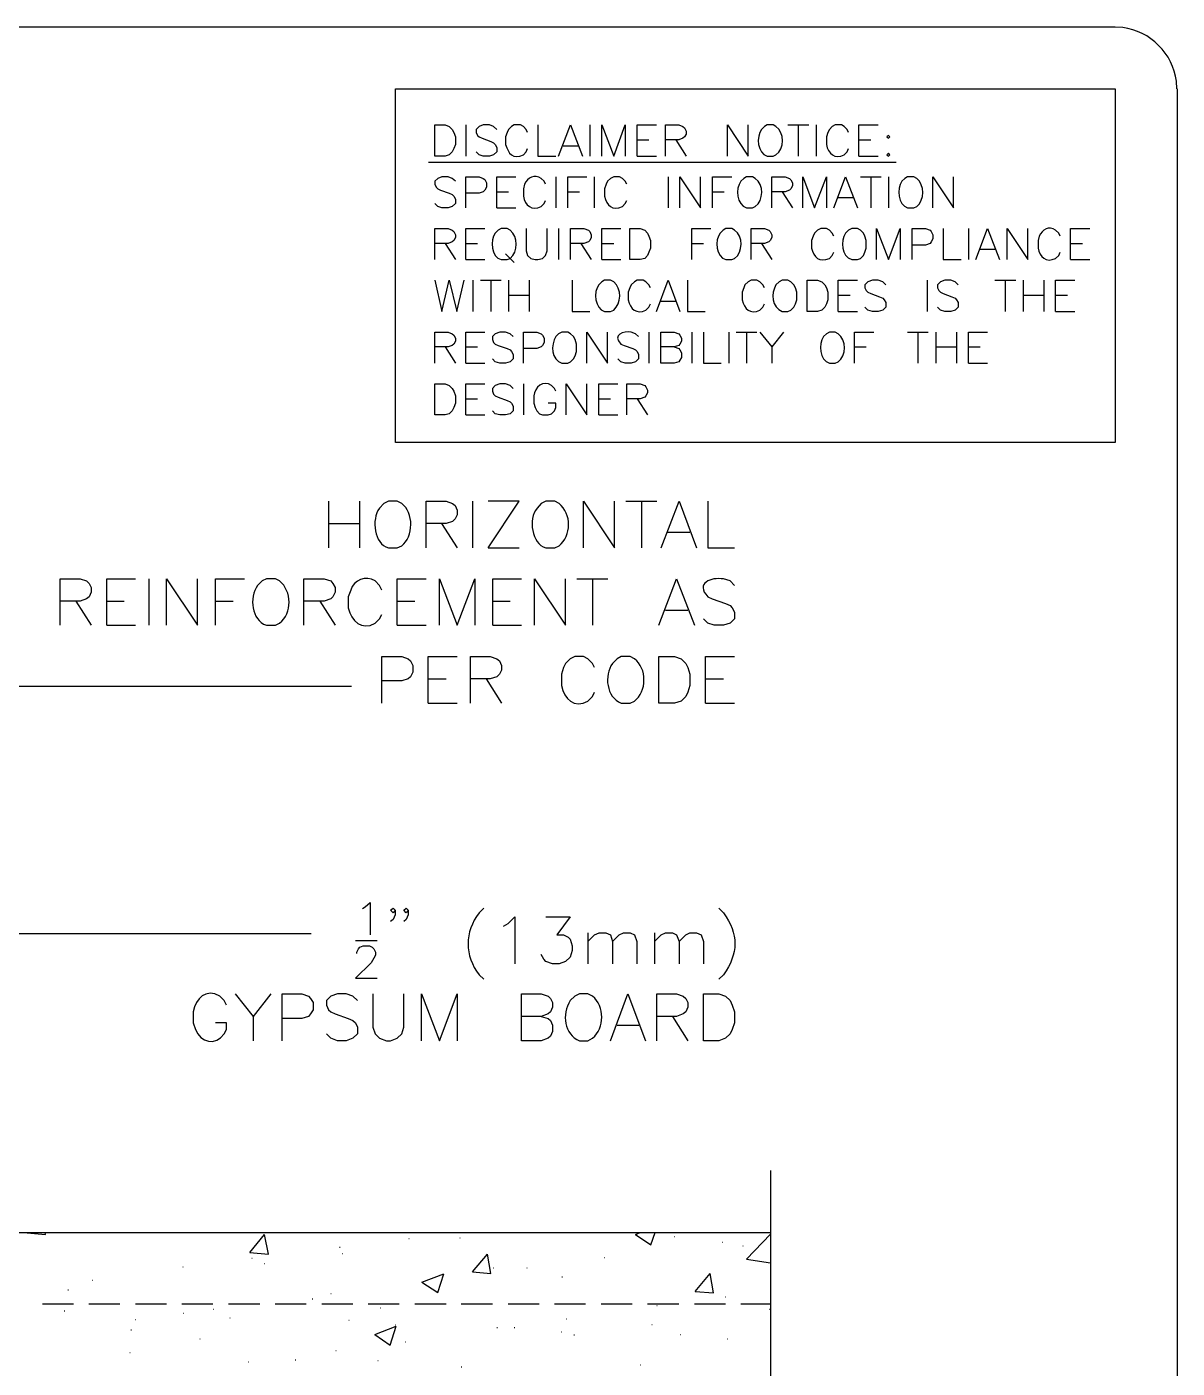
# Model space of a CAD drawing. Header units: millimetres. Extents: x 14 to 201, y 16 to 268.
# Drawn here: x 142.5 to 201.3, y 199.2 to 267.7 of the extents above; entities that cross this region are included whole.
import ezdxf

# ---------------------------------------------------------------- set-up
doc = ezdxf.new("R2010")
doc.units = ezdxf.units.MM
doc.layers.get('0').update_dxf_attribs({"linetype": 'CONTINUOUS'})

msp = doc.modelspace()

# ---------------------------------------------------------------- linework, layer by layer
at = {"color": 0}
for p, q in [((17.0174, 267.716), (198.121, 267.716)), ((198.521, 267.674), (198.121, 267.695)), ((201.273, 264.541), (201.253, 264.943)), ((161.332, 264.541), (198.121, 264.541)), ((161.332, 246.465), (161.332, 264.541)), ((198.121, 264.541), (198.121, 246.465)), ((201.296, 264.541), (201.296, 55.4136)), ((163.343, 261.112), (163.343, 262.699)), ((163.343, 262.699), (163.872, 262.699)), ((163.872, 262.699), (164.084, 262.616)), ((164.084, 262.616), (164.232, 262.467)), ((164.931, 262.699), (164.931, 261.112)), ((165.608, 262.616), (165.46, 262.467)), ((165.819, 262.699), (165.608, 262.616)), ((166.138, 262.699), (165.819, 262.699)), ((166.348, 262.616), (166.138, 262.699)), ((166.518, 262.467), (166.348, 262.616)), ((167.259, 262.616), (167.11, 262.467)), ((167.407, 262.699), (167.259, 262.616)), ((167.725, 262.699), (167.407, 262.699)), ((167.872, 262.616), (167.725, 262.699)), ((168.021, 262.467), (167.872, 262.616)), ((168.614, 262.699), (168.614, 261.112)), ((169.672, 261.112), (170.285, 262.699)), ((170.285, 262.699), (170.9, 261.112)), ((171.26, 262.699), (171.26, 261.112)), ((171.873, 261.112), (171.873, 262.699)), ((171.873, 262.699), (172.488, 261.112)), ((172.488, 261.112), (173.08, 262.699)), ((173.08, 262.699), (173.08, 261.112)), ((173.693, 261.112), (173.693, 262.699)), ((173.693, 262.699), (174.668, 262.699)), ((175.133, 261.112), (175.133, 262.699)), ((175.133, 262.699), (175.81, 262.699)), ((175.81, 262.699), (176.022, 262.616)), ((176.022, 262.616), (176.106, 262.552)), ((176.106, 262.552), (176.192, 262.383)), ((178.308, 261.112), (178.308, 262.699)), ((178.308, 262.699), (179.367, 261.112)), ((179.367, 261.112), (179.367, 262.699)), ((180.192, 262.616), (180.043, 262.467)), ((180.34, 262.699), (180.192, 262.616)), ((180.636, 262.699), (180.34, 262.699)), ((180.785, 262.616), (180.636, 262.699)), ((181.398, 262.699), (182.456, 262.699)), ((181.927, 262.699), (181.927, 261.112)), ((182.838, 262.699), (182.838, 261.112)), ((183.664, 262.616), (183.515, 262.467)), ((183.811, 262.699), (183.664, 262.616)), ((184.129, 262.699), (183.811, 262.699)), ((184.277, 262.616), (184.129, 262.699)), ((184.426, 262.467), (184.277, 262.616)), ((185.018, 261.112), (185.018, 262.699)), ((185.018, 262.699), (186.013, 262.699)), ((164.232, 262.467), (164.317, 262.319)), ((164.317, 262.319), (164.401, 262.086)), ((164.401, 262.086), (164.401, 261.705)), ((165.46, 262.467), (165.46, 262.319)), ((165.46, 262.319), (165.523, 262.17)), ((165.523, 262.17), (165.608, 262.086)), ((165.608, 262.086), (165.756, 262.023)), ((165.756, 262.023), (166.201, 261.854)), ((166.201, 261.854), (166.348, 261.79)), ((167.047, 262.319), (166.963, 262.086)), ((166.963, 262.086), (166.963, 261.705)), ((167.11, 262.467), (167.047, 262.319)), ((168.085, 262.319), (168.021, 262.467)), ((173.693, 261.938), (174.286, 261.938)), ((175.81, 261.938), (175.133, 261.938)), ((175.663, 261.938), (176.192, 261.112)), ((176.022, 262.023), (175.81, 261.938)), ((176.106, 262.086), (176.022, 262.023)), ((176.192, 262.234), (176.106, 262.086)), ((176.192, 262.383), (176.192, 262.234)), ((183.431, 262.319), (183.367, 262.086)), ((183.367, 262.086), (183.367, 261.705)), ((183.515, 262.467), (183.431, 262.319)), ((184.489, 262.319), (184.426, 262.467)), ((185.018, 261.938), (185.631, 261.938)), ((186.542, 262.17), (186.457, 262.086)), ((186.457, 262.086), (186.542, 262.023)), ((186.606, 262.086), (186.542, 262.17)), ((186.542, 262.023), (186.606, 262.086)), ((164.084, 261.176), (163.872, 261.112)), ((164.232, 261.324), (164.084, 261.176)), ((164.317, 261.494), (164.232, 261.324)), ((164.401, 261.705), (164.317, 261.494)), ((165.608, 261.176), (165.46, 261.324)), ((165.819, 261.112), (165.608, 261.176)), ((166.348, 261.176), (166.138, 261.112)), ((166.348, 261.79), (166.434, 261.705)), ((166.518, 261.324), (166.348, 261.176)), ((166.434, 261.705), (166.518, 261.557)), ((166.518, 261.557), (166.518, 261.324)), ((167.872, 261.176), (168.021, 261.324)), ((168.021, 261.324), (168.085, 261.494)), ((169.905, 261.641), (170.667, 261.641)), ((180.636, 261.112), (180.785, 261.176)), ((184.277, 261.176), (184.426, 261.324)), ((184.426, 261.324), (184.489, 261.494)), ((186.542, 261.261), (186.457, 261.176)), ((186.457, 261.176), (186.542, 261.112)), ((186.606, 261.176), (186.542, 261.261)), ((186.542, 261.112), (186.606, 261.176)), ((163.026, 260.795), (186.922, 260.795)), ((163.872, 261.112), (163.343, 261.112)), ((166.138, 261.112), (165.819, 261.112)), ((168.614, 261.112), (169.523, 261.112)), ((173.693, 261.112), (174.668, 261.112)), ((180.34, 261.112), (180.636, 261.112)), ((185.018, 261.112), (186.013, 261.112)), ((163.492, 259.97), (163.343, 259.821)), ((163.343, 259.821), (163.343, 259.673)), ((163.703, 260.054), (163.492, 259.97)), ((164.021, 260.054), (163.703, 260.054)), ((164.232, 259.97), (164.021, 260.054)), ((164.401, 259.821), (164.232, 259.97)), ((164.931, 258.466), (164.931, 260.054)), ((164.931, 260.054), (165.608, 260.054)), ((165.608, 260.054), (165.819, 259.97)), ((165.819, 259.97), (165.905, 259.906)), ((165.905, 259.906), (165.989, 259.737)), ((166.518, 258.466), (166.518, 260.054)), ((166.518, 260.054), (167.492, 260.054)), ((168.931, 259.821), (168.783, 259.97)), ((168.994, 259.673), (168.931, 259.821)), ((169.523, 260.054), (169.523, 258.466)), ((170.138, 258.466), (170.138, 260.054)), ((170.138, 260.054), (171.111, 260.054)), ((171.493, 260.054), (171.493, 258.466)), ((172.169, 259.821), (172.106, 259.673)), ((172.318, 259.97), (172.169, 259.821)), ((172.488, 260.054), (172.318, 259.97)), ((172.784, 260.054), (172.488, 260.054)), ((172.931, 259.97), (172.784, 260.054)), ((173.08, 259.821), (172.931, 259.97)), ((173.164, 259.673), (173.08, 259.821)), ((175.281, 260.054), (175.281, 258.466)), ((175.873, 258.466), (175.873, 260.054)), ((175.873, 260.054), (176.932, 258.466)), ((176.932, 258.466), (176.932, 260.054)), ((177.546, 258.466), (177.546, 260.054)), ((177.546, 260.054), (178.519, 260.054)), ((179.134, 259.97), (178.985, 259.821)), ((179.281, 260.054), (179.134, 259.97)), ((179.578, 260.054), (179.281, 260.054)), ((179.727, 259.97), (179.578, 260.054)), ((180.572, 258.466), (180.572, 260.054)), ((180.572, 260.054), (181.251, 260.054)), ((181.251, 260.054), (181.483, 259.97)), ((181.483, 259.97), (181.547, 259.905)), ((181.547, 259.905), (181.631, 259.737)), ((182.16, 258.466), (182.16, 260.054)), ((182.16, 260.054), (182.753, 258.466)), ((182.753, 258.466), (183.367, 260.054)), ((183.367, 260.054), (183.367, 258.466)), ((183.747, 258.466), (184.34, 260.054)), ((184.34, 260.054), (184.955, 258.466)), ((185.102, 260.054), (186.16, 260.054)), ((185.631, 260.054), (185.631, 258.466)), ((186.542, 260.054), (186.542, 258.466)), ((187.368, 259.97), (187.219, 259.821)), ((187.515, 260.054), (187.368, 259.97)), ((187.833, 260.054), (187.515, 260.054)), ((187.981, 259.97), (187.833, 260.054)), ((188.806, 258.466), (188.806, 260.054)), ((188.806, 260.054), (189.865, 258.466)), ((189.865, 258.466), (189.865, 260.054)), ((163.343, 259.673), (163.406, 259.524)), ((163.406, 259.524), (163.492, 259.441)), ((163.492, 259.441), (163.639, 259.377)), ((163.639, 259.377), (164.084, 259.208)), ((164.084, 259.208), (164.232, 259.144)), ((164.232, 259.144), (164.317, 259.059)), ((165.608, 259.208), (164.931, 259.208)), ((165.819, 259.292), (165.608, 259.208)), ((165.905, 259.377), (165.819, 259.292)), ((165.989, 259.524), (165.905, 259.377)), ((165.989, 259.737), (165.989, 259.524)), ((166.518, 259.292), (167.11, 259.292)), ((167.936, 259.673), (167.872, 259.441)), ((167.872, 259.441), (167.872, 259.059)), ((170.138, 259.292), (170.731, 259.292)), ((172.106, 259.673), (172.022, 259.441)), ((172.022, 259.441), (172.022, 259.059)), ((177.546, 259.292), (178.139, 259.292)), ((181.251, 259.292), (180.572, 259.292)), ((181.102, 259.292), (181.631, 258.466)), ((181.483, 259.376), (181.251, 259.292)), ((181.547, 259.441), (181.483, 259.376)), ((181.631, 259.588), (181.547, 259.441)), ((181.631, 259.737), (181.631, 259.588)), ((163.492, 258.53), (163.343, 258.679)), ((163.703, 258.466), (163.492, 258.53)), ((164.021, 258.466), (163.703, 258.466)), ((164.232, 258.53), (164.021, 258.466)), ((164.401, 258.679), (164.232, 258.53)), ((164.317, 259.059), (164.401, 258.911)), ((164.401, 258.911), (164.401, 258.679)), ((166.518, 258.466), (167.492, 258.466)), ((168.783, 258.53), (168.931, 258.679)), ((168.931, 258.679), (168.994, 258.848)), ((172.931, 258.53), (173.08, 258.679)), ((173.08, 258.679), (173.164, 258.848)), ((179.281, 258.466), (179.578, 258.466)), ((179.578, 258.466), (179.727, 258.53)), ((183.96, 258.995), (184.722, 258.995)), ((187.515, 258.466), (187.833, 258.466)), ((187.833, 258.466), (187.981, 258.53)), ((163.343, 255.82), (163.343, 257.408)), ((163.343, 257.408), (164.021, 257.408)), ((164.021, 257.408), (164.232, 257.324)), ((164.232, 257.324), (164.317, 257.259)), ((164.317, 257.259), (164.401, 257.091)), ((164.401, 257.091), (164.401, 256.942)), ((164.931, 255.82), (164.931, 257.408)), ((164.931, 257.408), (165.905, 257.408)), ((166.581, 257.324), (166.434, 257.175)), ((166.73, 257.408), (166.581, 257.324)), ((167.047, 257.408), (166.73, 257.408)), ((167.196, 257.324), (167.047, 257.408)), ((168.021, 257.408), (168.021, 256.266)), ((169.08, 256.266), (169.08, 257.408)), ((169.672, 257.408), (169.672, 255.82)), ((170.285, 255.82), (170.285, 257.408)), ((170.285, 257.408), (170.964, 257.408)), ((170.964, 257.408), (171.196, 257.324)), ((171.196, 257.324), (171.26, 257.259)), ((171.26, 257.259), (171.344, 257.091)), ((171.344, 257.091), (171.344, 256.942)), ((171.873, 255.82), (171.873, 257.408)), ((171.873, 257.408), (172.847, 257.408)), ((173.313, 255.82), (173.313, 257.408)), ((173.313, 257.408), (173.842, 257.408)), ((173.842, 257.408), (174.075, 257.324)), ((174.075, 257.324), (174.222, 257.175)), ((174.222, 257.175), (174.286, 257.026)), ((176.488, 255.82), (176.488, 257.408)), ((176.488, 257.408), (177.461, 257.408)), ((178.076, 257.324), (177.927, 257.175)), ((178.223, 257.408), (178.076, 257.324)), ((178.519, 257.408), (178.223, 257.408)), ((178.668, 257.324), (178.519, 257.408)), ((179.514, 255.82), (179.514, 257.408)), ((179.514, 257.408), (180.192, 257.408)), ((180.192, 257.408), (180.425, 257.324)), ((180.425, 257.324), (180.489, 257.259)), ((180.489, 257.259), (180.572, 257.091)), ((180.572, 257.091), (180.572, 256.942)), ((182.753, 257.175), (182.689, 257.026)), ((182.902, 257.324), (182.753, 257.175)), ((183.071, 257.408), (182.902, 257.324)), ((183.367, 257.408), (183.071, 257.408)), ((183.515, 257.324), (183.367, 257.408)), ((183.664, 257.175), (183.515, 257.324)), ((183.747, 257.026), (183.664, 257.175)), ((184.489, 257.324), (184.34, 257.175)), ((184.658, 257.408), (184.489, 257.324)), ((184.955, 257.408), (184.658, 257.408)), ((185.102, 257.324), (184.955, 257.408)), ((185.251, 257.175), (185.102, 257.324)), ((185.335, 257.026), (185.251, 257.175)), ((185.928, 255.82), (185.928, 257.408)), ((185.928, 257.408), (186.542, 255.82)), ((186.542, 255.82), (187.135, 257.408)), ((187.135, 257.408), (187.135, 255.82)), ((187.748, 255.82), (187.748, 257.408)), ((187.748, 257.408), (188.426, 257.408)), ((188.426, 257.408), (188.659, 257.324)), ((188.659, 257.324), (188.722, 257.259)), ((188.722, 257.259), (188.806, 257.091)), ((188.806, 257.091), (188.806, 256.879)), ((189.335, 257.408), (189.335, 255.82)), ((190.627, 257.408), (190.627, 255.82)), ((191.008, 255.82), (191.601, 257.408)), ((191.601, 257.408), (192.214, 255.82)), ((192.596, 255.82), (192.596, 257.408)), ((192.596, 257.408), (193.654, 255.82)), ((193.654, 255.82), (193.654, 257.408)), ((195.242, 257.175), (195.072, 257.324)), ((195.305, 257.026), (195.242, 257.175)), ((195.834, 255.82), (195.834, 257.408)), ((195.834, 257.408), (196.829, 257.408)), ((164.021, 256.646), (163.343, 256.646)), ((163.872, 256.646), (164.401, 255.82)), ((164.232, 256.73), (164.021, 256.646)), ((164.317, 256.795), (164.232, 256.73)), ((164.401, 256.942), (164.317, 256.795)), ((164.931, 256.646), (165.523, 256.646)), ((170.964, 256.646), (170.285, 256.646)), ((170.815, 256.646), (171.344, 255.82)), ((171.196, 256.73), (170.964, 256.646)), ((171.26, 256.795), (171.196, 256.73)), ((171.344, 256.942), (171.26, 256.795)), ((171.873, 256.646), (172.488, 256.646)), ((174.286, 257.026), (174.371, 256.795)), ((174.371, 256.413), (174.286, 256.201)), ((174.371, 256.795), (174.371, 256.413)), ((176.488, 256.646), (177.081, 256.646)), ((180.192, 256.646), (179.514, 256.646)), ((180.043, 256.646), (180.572, 255.82)), ((180.425, 256.73), (180.192, 256.646)), ((180.489, 256.795), (180.425, 256.73)), ((180.572, 256.942), (180.489, 256.795)), ((182.689, 257.026), (182.605, 256.795)), ((182.605, 256.795), (182.605, 256.413)), ((185.398, 256.795), (185.335, 257.026)), ((185.335, 256.201), (185.398, 256.413)), ((185.398, 256.413), (185.398, 256.795)), ((188.426, 256.562), (187.748, 256.562)), ((188.659, 256.646), (188.426, 256.562)), ((188.722, 256.73), (188.659, 256.646)), ((188.806, 256.879), (188.722, 256.73)), ((194.247, 257.026), (194.183, 256.795)), ((194.183, 256.795), (194.183, 256.413)), ((195.834, 256.646), (196.447, 256.646)), ((164.931, 255.82), (165.905, 255.82)), ((166.73, 255.82), (167.047, 255.82)), ((166.963, 256.117), (167.407, 255.671)), ((167.047, 255.82), (167.196, 255.884)), ((168.021, 256.266), (168.085, 256.033)), ((168.085, 256.033), (168.254, 255.884)), ((168.254, 255.884), (168.465, 255.82)), ((168.465, 255.82), (168.614, 255.82)), ((168.614, 255.82), (168.847, 255.884)), ((168.847, 255.884), (168.994, 256.033)), ((168.994, 256.033), (169.08, 256.266)), ((171.873, 255.82), (172.847, 255.82)), ((173.842, 255.82), (173.313, 255.82)), ((174.075, 255.884), (173.842, 255.82)), ((174.222, 256.033), (174.075, 255.884)), ((174.286, 256.201), (174.222, 256.033)), ((178.223, 255.82), (178.519, 255.82)), ((178.519, 255.82), (178.668, 255.884)), ((183.515, 255.884), (183.664, 256.033)), ((183.664, 256.033), (183.747, 256.201)), ((184.658, 255.82), (184.955, 255.82)), ((184.955, 255.82), (185.102, 255.884)), ((185.102, 255.884), (185.251, 256.033)), ((185.251, 256.033), (185.335, 256.201)), ((189.335, 255.82), (190.246, 255.82)), ((191.219, 256.349), (191.981, 256.349)), ((195.072, 255.884), (195.242, 256.033)), ((195.242, 256.033), (195.305, 256.201)), ((195.834, 255.82), (196.829, 255.82)), ((163.343, 254.762), (163.703, 253.174)), ((163.703, 253.174), (164.084, 254.762)), ((164.084, 254.762), (164.465, 253.174)), ((164.465, 253.174), (164.846, 254.762)), ((165.29, 254.762), (165.29, 253.174)), ((165.672, 254.762), (166.73, 254.762)), ((166.201, 254.762), (166.201, 253.174)), ((167.11, 254.762), (167.11, 253.174)), ((168.169, 254.762), (168.169, 253.174)), ((170.371, 254.762), (170.371, 253.174)), ((171.873, 254.678), (171.726, 254.529)), ((172.022, 254.762), (171.873, 254.678)), ((172.318, 254.762), (172.022, 254.762)), ((172.488, 254.678), (172.318, 254.762)), ((173.313, 254.38), (173.228, 254.149)), ((173.377, 254.529), (173.313, 254.38)), ((173.546, 254.678), (173.377, 254.529)), ((173.693, 254.762), (173.546, 254.678)), ((173.99, 254.762), (173.693, 254.762)), ((174.139, 254.678), (173.99, 254.762)), ((174.286, 254.529), (174.139, 254.678)), ((174.371, 254.38), (174.286, 254.529)), ((174.668, 253.174), (175.281, 254.762)), ((175.281, 254.762), (175.873, 253.174)), ((176.255, 254.762), (176.255, 253.174)), ((179.134, 254.38), (179.048, 254.149)), ((179.197, 254.529), (179.134, 254.38)), ((179.367, 254.678), (179.197, 254.529)), ((179.514, 254.762), (179.367, 254.678)), ((179.81, 254.762), (179.514, 254.762)), ((179.959, 254.678), (179.81, 254.762)), ((180.107, 254.529), (179.959, 254.678)), ((180.192, 254.38), (180.107, 254.529)), ((180.954, 254.678), (180.785, 254.529)), ((181.102, 254.762), (180.954, 254.678)), ((181.398, 254.762), (181.102, 254.762)), ((181.547, 254.678), (181.398, 254.762)), ((181.694, 254.529), (181.547, 254.678)), ((181.78, 254.38), (181.694, 254.529)), ((181.843, 254.149), (181.78, 254.38)), ((182.372, 253.174), (182.372, 254.762)), ((182.372, 254.762), (182.902, 254.762)), ((182.902, 254.762), (183.134, 254.678)), ((183.134, 254.678), (183.282, 254.529)), ((183.282, 254.529), (183.367, 254.38)), ((183.367, 254.38), (183.431, 254.149)), ((183.96, 253.174), (183.96, 254.762)), ((183.96, 254.762), (184.955, 254.762)), ((185.484, 254.678), (185.335, 254.529)), ((185.335, 254.529), (185.335, 254.38)), ((185.335, 254.38), (185.398, 254.233)), ((185.717, 254.762), (185.484, 254.678)), ((186.013, 254.762), (185.717, 254.762)), ((186.246, 254.678), (186.013, 254.762)), ((186.393, 254.529), (186.246, 254.678)), ((188.51, 254.762), (188.51, 253.174)), ((189.188, 254.678), (189.039, 254.529)), ((189.039, 254.529), (189.039, 254.38)), ((189.039, 254.38), (189.103, 254.233)), ((189.421, 254.762), (189.188, 254.678)), ((189.717, 254.762), (189.421, 254.762)), ((189.95, 254.678), (189.717, 254.762)), ((190.097, 254.529), (189.95, 254.678)), ((191.981, 254.762), (193.04, 254.762)), ((192.51, 254.762), (192.51, 253.174)), ((193.421, 254.762), (193.421, 253.174)), ((194.48, 254.762), (194.48, 253.174)), ((195.072, 253.174), (195.072, 254.762)), ((195.072, 254.762), (196.067, 254.762)), ((167.11, 254), (168.169, 254)), ((173.228, 254.149), (173.228, 253.767)), ((174.901, 253.704), (175.663, 253.704)), ((179.048, 254.149), (179.048, 253.767)), ((181.78, 253.555), (181.843, 253.767)), ((181.843, 253.767), (181.843, 254.149)), ((183.431, 253.767), (183.367, 253.555)), ((183.431, 254.149), (183.431, 253.767)), ((183.96, 254), (184.573, 254)), ((185.398, 254.233), (185.484, 254.149)), ((185.484, 254.149), (185.631, 254.084)), ((185.631, 254.084), (186.077, 253.916)), ((186.077, 253.916), (186.246, 253.851)), ((186.246, 253.851), (186.309, 253.767)), ((186.309, 253.767), (186.393, 253.62)), ((189.103, 254.233), (189.188, 254.149)), ((189.188, 254.149), (189.335, 254.084)), ((189.335, 254.084), (189.781, 253.916)), ((189.781, 253.916), (189.95, 253.851)), ((189.95, 253.851), (190.014, 253.767)), ((190.014, 253.767), (190.097, 253.62)), ((193.421, 254), (194.48, 254)), ((195.072, 254), (195.685, 254)), ((170.371, 253.174), (171.26, 253.174)), ((172.022, 253.174), (172.318, 253.174)), ((172.318, 253.174), (172.488, 253.238)), ((174.139, 253.238), (174.286, 253.387)), ((174.286, 253.387), (174.371, 253.555)), ((176.255, 253.174), (177.165, 253.174)), ((179.959, 253.238), (180.107, 253.387)), ((180.107, 253.387), (180.192, 253.555)), ((181.102, 253.174), (181.398, 253.174)), ((181.398, 253.174), (181.547, 253.238)), ((181.547, 253.238), (181.694, 253.387)), ((181.694, 253.387), (181.78, 253.555)), ((182.902, 253.174), (182.372, 253.174)), ((183.134, 253.238), (182.902, 253.174)), ((183.282, 253.387), (183.134, 253.238)), ((183.367, 253.555), (183.282, 253.387)), ((183.96, 253.174), (184.955, 253.174)), ((185.484, 253.238), (185.335, 253.387)), ((185.717, 253.174), (185.484, 253.238)), ((186.013, 253.174), (185.717, 253.174)), ((186.246, 253.238), (186.013, 253.174)), ((186.393, 253.387), (186.246, 253.238)), ((186.393, 253.62), (186.393, 253.387)), ((189.188, 253.238), (189.039, 253.387)), ((189.421, 253.174), (189.188, 253.238)), ((189.717, 253.174), (189.421, 253.174)), ((189.95, 253.238), (189.717, 253.174)), ((190.097, 253.387), (189.95, 253.238)), ((190.097, 253.62), (190.097, 253.387)), ((195.072, 253.174), (196.067, 253.174)), ((163.343, 250.529), (163.343, 252.116)), ((163.343, 252.116), (164.021, 252.116)), ((164.021, 252.116), (164.232, 252.032)), ((164.232, 252.032), (164.317, 251.967)), ((164.317, 251.967), (164.401, 251.799)), ((164.401, 251.651), (164.317, 251.503)), ((164.401, 251.799), (164.401, 251.651)), ((164.931, 250.529), (164.931, 252.116)), ((164.931, 252.116), (165.905, 252.116)), ((166.434, 252.032), (166.285, 251.883)), ((166.285, 251.883), (166.285, 251.734)), ((166.285, 251.734), (166.348, 251.587)), ((166.348, 251.587), (166.434, 251.503)), ((166.667, 252.116), (166.434, 252.032)), ((166.963, 252.116), (166.667, 252.116)), ((167.196, 252.032), (166.963, 252.116)), ((167.343, 251.883), (167.196, 252.032)), ((167.872, 250.529), (167.872, 252.116)), ((167.872, 252.116), (168.551, 252.116)), ((168.551, 252.116), (168.783, 252.032)), ((168.783, 252.032), (168.847, 251.967)), ((168.847, 251.967), (168.931, 251.799)), ((168.931, 251.587), (168.847, 251.438)), ((168.931, 251.799), (168.931, 251.587)), ((169.672, 252.032), (169.523, 251.883)), ((169.842, 252.116), (169.672, 252.032)), ((170.138, 252.116), (169.842, 252.116)), ((170.285, 252.032), (170.138, 252.116)), ((170.434, 251.883), (170.285, 252.032)), ((170.518, 251.734), (170.434, 251.883)), ((170.582, 251.503), (170.518, 251.734)), ((171.111, 250.529), (171.111, 252.116)), ((171.111, 252.116), (172.169, 250.529)), ((172.169, 250.529), (172.169, 252.116)), ((173.609, 252.032), (173.377, 252.116)), ((173.757, 251.883), (173.609, 252.032)), ((174.286, 252.116), (174.286, 250.529)), ((174.901, 250.529), (174.901, 252.116)), ((174.901, 252.116), (175.577, 252.116)), ((175.577, 252.116), (175.81, 252.032)), ((175.81, 252.032), (175.873, 251.967)), ((175.873, 251.967), (175.959, 251.799)), ((175.959, 251.651), (175.873, 251.503)), ((175.959, 251.799), (175.959, 251.651)), ((176.488, 252.116), (176.488, 250.529)), ((177.081, 252.116), (177.081, 250.529)), ((178.372, 252.116), (178.372, 250.529)), ((178.752, 252.116), (179.81, 252.116)), ((179.281, 252.116), (179.281, 250.529)), ((179.959, 252.116), (180.572, 251.354)), ((181.165, 252.116), (180.572, 251.354)), ((183.367, 252.032), (183.218, 251.883)), ((183.515, 252.116), (183.367, 252.032)), ((183.811, 252.116), (183.515, 252.116)), ((183.96, 252.032), (183.811, 252.116)), ((184.806, 250.529), (184.806, 252.116)), ((184.806, 252.116), (185.78, 252.116)), ((187.515, 252.116), (188.573, 252.116)), ((188.044, 252.116), (188.044, 250.529)), ((188.955, 252.116), (188.955, 250.529)), ((190.014, 252.116), (190.014, 250.529)), ((190.627, 250.529), (190.627, 252.116)), ((190.627, 252.116), (191.601, 252.116)), ((164.021, 251.354), (163.343, 251.354)), ((163.872, 251.354), (164.401, 250.529)), ((164.232, 251.438), (164.021, 251.354)), ((164.317, 251.503), (164.232, 251.438)), ((164.931, 251.354), (165.523, 251.354)), ((166.434, 251.503), (166.581, 251.438)), ((166.581, 251.438), (167.047, 251.27)), ((167.047, 251.27), (167.196, 251.205)), ((167.196, 251.205), (167.259, 251.121)), ((167.259, 251.121), (167.343, 250.974)), ((167.343, 250.974), (167.343, 250.741)), ((168.551, 251.27), (167.872, 251.27)), ((168.783, 251.354), (168.551, 251.27)), ((168.847, 251.438), (168.783, 251.354)), ((170.434, 250.741), (170.518, 250.909)), ((170.518, 250.909), (170.582, 251.121)), ((170.582, 251.121), (170.582, 251.503)), ((172.847, 251.503), (173.017, 251.438)), ((173.017, 251.438), (173.46, 251.27)), ((173.46, 251.27), (173.609, 251.205)), ((173.609, 251.205), (173.693, 251.121)), ((173.693, 251.121), (173.757, 250.974)), ((173.757, 250.974), (173.757, 250.741)), ((175.577, 251.354), (174.901, 251.354)), ((175.81, 251.438), (175.577, 251.354)), ((175.577, 251.354), (175.81, 251.27)), ((175.873, 251.503), (175.81, 251.438)), ((175.81, 251.27), (175.873, 251.205)), ((175.873, 251.205), (175.959, 251.058)), ((175.959, 251.058), (175.959, 250.825)), ((180.572, 251.354), (180.572, 250.529)), ((184.806, 251.354), (185.398, 251.354)), ((188.955, 251.354), (190.014, 251.354)), ((190.627, 251.354), (191.219, 251.354)), ((164.931, 250.529), (165.905, 250.529)), ((166.434, 250.592), (166.285, 250.741)), ((166.667, 250.529), (166.434, 250.592)), ((166.963, 250.529), (166.667, 250.529)), ((167.196, 250.592), (166.963, 250.529)), ((167.343, 250.741), (167.196, 250.592)), ((169.842, 250.529), (170.138, 250.529)), ((170.138, 250.529), (170.285, 250.592)), ((170.285, 250.592), (170.434, 250.741)), ((172.847, 250.592), (172.698, 250.741)), ((173.08, 250.529), (172.847, 250.592)), ((173.377, 250.529), (173.08, 250.529)), ((173.609, 250.592), (173.377, 250.529)), ((173.757, 250.741), (173.609, 250.592)), ((175.577, 250.529), (174.901, 250.529)), ((175.81, 250.592), (175.577, 250.529)), ((175.873, 250.676), (175.81, 250.592)), ((175.959, 250.825), (175.873, 250.676)), ((177.081, 250.529), (177.99, 250.529)), ((183.515, 250.529), (183.811, 250.529)), ((183.811, 250.529), (183.96, 250.592)), ((190.627, 250.529), (191.601, 250.529)), ((163.343, 247.883), (163.343, 249.47)), ((163.343, 249.47), (163.872, 249.47)), ((163.872, 249.47), (164.084, 249.386)), ((164.084, 249.386), (164.232, 249.238)), ((164.232, 249.238), (164.317, 249.089)), ((164.317, 249.089), (164.401, 248.857)), ((164.401, 248.857), (164.401, 248.476)), ((164.931, 247.883), (164.931, 249.47)), ((164.931, 249.47), (165.905, 249.47)), ((166.434, 249.386), (166.285, 249.238)), ((166.285, 249.238), (166.285, 249.089)), ((166.285, 249.089), (166.348, 248.941)), ((166.348, 248.941), (166.434, 248.857)), ((166.667, 249.47), (166.434, 249.386)), ((166.434, 248.857), (166.581, 248.792)), ((166.963, 249.47), (166.667, 249.47)), ((167.196, 249.386), (166.963, 249.47)), ((167.343, 249.238), (167.196, 249.386)), ((167.872, 249.47), (167.872, 247.883)), ((168.402, 248.857), (168.402, 248.476)), ((169.46, 249.238), (169.313, 249.386)), ((169.523, 249.089), (169.46, 249.238)), ((170.053, 247.883), (170.053, 249.47)), ((170.053, 249.47), (171.111, 247.883)), ((171.111, 247.883), (171.111, 249.47)), ((171.726, 247.883), (171.726, 249.47)), ((171.726, 249.47), (172.698, 249.47)), ((173.164, 247.883), (173.164, 249.47)), ((173.164, 249.47), (173.842, 249.47)), ((173.842, 249.47), (174.075, 249.386)), ((174.075, 249.386), (174.139, 249.321)), ((174.139, 248.857), (174.075, 248.792)), ((174.139, 249.321), (174.222, 249.154)), ((174.222, 249.005), (174.139, 248.857)), ((174.222, 249.154), (174.222, 249.005)), ((164.317, 248.263), (164.232, 248.095)), ((164.401, 248.476), (164.317, 248.263)), ((164.931, 248.708), (165.523, 248.708)), ((166.581, 248.792), (167.047, 248.624)), ((167.047, 248.624), (167.196, 248.559)), ((167.196, 248.559), (167.259, 248.476)), ((167.259, 248.476), (167.343, 248.328)), ((167.343, 248.328), (167.343, 248.095)), ((168.402, 248.476), (168.465, 248.263)), ((168.465, 248.263), (168.551, 248.095)), ((169.523, 248.476), (169.143, 248.476)), ((169.46, 248.095), (169.523, 248.263)), ((169.523, 248.263), (169.523, 248.476)), ((171.726, 248.708), (172.318, 248.708)), ((173.842, 248.708), (173.164, 248.708)), ((173.693, 248.708), (174.222, 247.883)), ((174.075, 248.792), (173.842, 248.708)), ((163.872, 247.883), (163.343, 247.883)), ((164.084, 247.946), (163.872, 247.883)), ((164.232, 248.095), (164.084, 247.946)), ((164.931, 247.883), (165.905, 247.883)), ((166.434, 247.946), (166.285, 248.095)), ((166.667, 247.883), (166.434, 247.946)), ((166.963, 247.883), (166.667, 247.883)), ((167.196, 247.946), (166.963, 247.883)), ((167.343, 248.095), (167.196, 247.946)), ((168.551, 248.095), (168.698, 247.946)), ((168.698, 247.946), (168.847, 247.883)), ((168.847, 247.883), (169.143, 247.883)), ((169.143, 247.883), (169.313, 247.946)), ((169.313, 247.946), (169.46, 248.095)), ((171.726, 247.883), (172.698, 247.883)), ((198.121, 246.465), (161.332, 246.465)), ((157.904, 243.48), (157.904, 241.088)), ((159.492, 243.48), (159.492, 241.088)), ((160.74, 243.353), (160.507, 243.12)), ((160.973, 243.48), (160.74, 243.353)), ((161.417, 243.48), (160.973, 243.48)), ((161.649, 243.353), (161.417, 243.48)), ((162.899, 241.088), (162.899, 243.48)), ((162.899, 243.48), (163.915, 243.48)), ((163.915, 243.48), (164.254, 243.353)), ((164.254, 243.353), (164.381, 243.247)), ((165.269, 243.48), (165.269, 241.088)), ((166.074, 241.088), (167.662, 243.48)), ((167.662, 243.48), (166.074, 243.48)), ((168.783, 243.353), (168.571, 243.12)), ((169.017, 243.48), (168.783, 243.353)), ((169.482, 243.48), (169.017, 243.48)), ((169.693, 243.353), (169.482, 243.48)), ((170.942, 241.088), (170.942, 243.48)), ((170.942, 243.48), (172.529, 241.088)), ((172.529, 241.088), (172.529, 243.48)), ((173.101, 243.48), (174.688, 243.48)), ((173.906, 243.48), (173.906, 241.088)), ((174.921, 241.088), (175.832, 243.48)), ((175.832, 243.48), (176.721, 241.088)), ((177.292, 243.48), (177.292, 241.088)), ((164.381, 243.247), (164.487, 243.014)), ((164.487, 242.781), (164.381, 242.571)), ((164.487, 243.014), (164.487, 242.781)), ((157.904, 242.338), (159.492, 242.338)), ((163.915, 242.338), (162.899, 242.338)), ((163.682, 242.338), (164.487, 241.088)), ((164.254, 242.442), (163.915, 242.338)), ((164.381, 242.571), (164.254, 242.442)), ((175.26, 241.893), (176.382, 241.893)), ((160.973, 241.088), (161.417, 241.088)), ((161.417, 241.088), (161.649, 241.194)), ((166.074, 241.088), (167.662, 241.088)), ((169.017, 241.088), (169.482, 241.088)), ((169.482, 241.088), (169.693, 241.194)), ((177.292, 241.088), (178.668, 241.088)), ((144.187, 237.13), (144.187, 239.5)), ((144.187, 239.5), (145.204, 239.5)), ((145.204, 239.5), (145.542, 239.396)), ((145.542, 239.396), (145.67, 239.267)), ((145.67, 239.267), (145.774, 239.057)), ((146.579, 237.13), (146.579, 239.5)), ((146.579, 239.5), (148.04, 239.5)), ((148.717, 239.5), (148.717, 237.13)), ((149.628, 237.13), (149.628, 239.5)), ((149.628, 239.5), (151.215, 237.13)), ((151.215, 237.13), (151.215, 239.5)), ((152.124, 237.13), (152.124, 239.5)), ((152.124, 239.5), (153.607, 239.5)), ((154.517, 239.396), (154.284, 239.163)), ((154.729, 239.5), (154.517, 239.396)), ((155.195, 239.5), (154.729, 239.5)), ((155.406, 239.396), (155.195, 239.5)), ((156.654, 237.13), (156.654, 239.5)), ((156.654, 239.5), (157.692, 239.5)), ((157.692, 239.5), (158.031, 239.396)), ((158.031, 239.396), (158.137, 239.267)), ((158.137, 239.267), (158.242, 239.057)), ((160.507, 239.163), (160.295, 239.396)), ((161.417, 237.13), (161.417, 239.5)), ((161.417, 239.5), (162.899, 239.5)), ((163.576, 237.13), (163.576, 239.5)), ((163.576, 239.5), (164.487, 237.13)), ((164.487, 237.13), (165.396, 239.5)), ((165.396, 239.5), (165.396, 237.13)), ((166.307, 237.13), (166.307, 239.5)), ((166.307, 239.5), (167.767, 239.5)), ((168.444, 237.13), (168.444, 239.5)), ((168.444, 239.5), (170.032, 237.13)), ((170.032, 237.13), (170.032, 239.5)), ((170.604, 239.5), (172.192, 239.5)), ((171.407, 239.5), (171.407, 237.13)), ((174.794, 237.13), (175.704, 239.5)), ((175.704, 239.5), (176.615, 237.13)), ((178.435, 239.396), (178.096, 239.5)), ((178.668, 239.163), (178.435, 239.396)), ((145.67, 238.591), (145.542, 238.485)), ((145.774, 238.823), (145.67, 238.591)), ((145.774, 239.057), (145.774, 238.823)), ((158.137, 238.591), (158.031, 238.485)), ((158.242, 238.823), (158.137, 238.591)), ((158.242, 239.057), (158.242, 238.823)), ((159.046, 238.93), (158.919, 238.591)), ((158.919, 238.591), (158.919, 238.019)), ((160.634, 238.93), (160.507, 239.163)), ((177.292, 238.591), (177.524, 238.485)), ((145.204, 238.358), (144.187, 238.358)), ((144.992, 238.358), (145.774, 237.13)), ((145.542, 238.485), (145.204, 238.358)), ((146.579, 238.358), (147.468, 238.358)), ((152.124, 238.358), (153.035, 238.358)), ((157.692, 238.358), (156.654, 238.358)), ((157.459, 238.358), (158.242, 237.13)), ((158.031, 238.485), (157.692, 238.358)), ((161.417, 238.358), (162.328, 238.358)), ((166.307, 238.358), (167.196, 238.358)), ((175.133, 237.913), (176.276, 237.913)), ((177.524, 238.485), (178.203, 238.252)), ((178.203, 238.252), (178.435, 238.146)), ((178.435, 238.146), (178.542, 238.019)), ((178.542, 238.019), (178.668, 237.808)), ((155.195, 237.13), (155.406, 237.236)), ((160.295, 237.236), (160.507, 237.469)), ((160.507, 237.469), (160.634, 237.68)), ((177.292, 237.236), (177.081, 237.469)), ((177.631, 237.13), (177.292, 237.236)), ((178.435, 237.236), (178.096, 237.13)), ((178.668, 237.469), (178.435, 237.236)), ((178.668, 237.808), (178.668, 237.469)), ((146.579, 237.13), (148.04, 237.13)), ((154.729, 237.13), (155.195, 237.13)), ((161.417, 237.13), (162.899, 237.13)), ((166.307, 237.13), (167.767, 237.13)), ((178.096, 237.13), (177.631, 237.13)), ((160.634, 233.15), (160.634, 235.543)), ((160.634, 235.543), (161.649, 235.543)), ((161.649, 235.543), (161.988, 235.416)), ((161.988, 235.416), (162.094, 235.31)), ((162.094, 235.31), (162.221, 235.077)), ((163.004, 233.15), (163.004, 235.543)), ((163.004, 235.543), (164.487, 235.543)), ((165.163, 233.15), (165.163, 235.543)), ((165.163, 235.543), (166.179, 235.543)), ((166.179, 235.543), (166.518, 235.416)), ((166.518, 235.416), (166.645, 235.31)), ((166.645, 235.31), (166.751, 235.077)), ((170.032, 235.183), (169.926, 234.971)), ((170.265, 235.416), (170.032, 235.183)), ((170.498, 235.543), (170.265, 235.416)), ((170.942, 235.543), (170.498, 235.543)), ((171.174, 235.416), (170.942, 235.543)), ((171.407, 235.183), (171.174, 235.416)), ((171.513, 234.971), (171.407, 235.183)), ((172.657, 235.416), (172.424, 235.183)), ((172.868, 235.543), (172.657, 235.416)), ((173.334, 235.543), (172.868, 235.543)), ((173.546, 235.416), (173.334, 235.543)), ((174.794, 233.15), (174.794, 235.543)), ((174.794, 235.543), (175.599, 235.543)), ((175.599, 235.543), (175.937, 235.416)), ((175.937, 235.416), (176.17, 235.183)), ((176.17, 235.183), (176.276, 234.971)), ((177.187, 233.15), (177.187, 235.543)), ((177.187, 235.543), (178.668, 235.543)), ((162.094, 234.505), (161.988, 234.4)), ((162.221, 234.738), (162.094, 234.505)), ((162.221, 235.077), (162.221, 234.738)), ((166.518, 234.505), (166.179, 234.4)), ((166.645, 234.633), (166.518, 234.505)), ((166.751, 234.844), (166.645, 234.633)), ((166.751, 235.077), (166.751, 234.844)), ((169.926, 234.971), (169.82, 234.633)), ((169.82, 234.633), (169.82, 234.061)), ((176.276, 234.971), (176.382, 234.633)), ((176.382, 234.633), (176.382, 234.061)), ((159.089, 233.998), (139.996, 233.998)), ((161.649, 234.294), (160.634, 234.294)), ((161.988, 234.4), (161.649, 234.294)), ((163.004, 234.4), (163.915, 234.4)), ((166.179, 234.4), (165.163, 234.4)), ((165.968, 234.4), (166.751, 233.15)), ((176.382, 234.061), (176.276, 233.722)), ((177.187, 234.4), (178.096, 234.4)), ((163.004, 233.15), (164.487, 233.15)), ((171.174, 233.256), (171.407, 233.489)), ((171.407, 233.489), (171.513, 233.722)), ((172.868, 233.15), (173.334, 233.15)), ((173.334, 233.15), (173.546, 233.256)), ((175.599, 233.15), (174.794, 233.15)), ((175.937, 233.256), (175.599, 233.15)), ((176.17, 233.489), (175.937, 233.256)), ((176.276, 233.722), (176.17, 233.489)), ((177.187, 233.15), (178.668, 233.15)), ((159.788, 222.736), (160.041, 222.969)), ((160.041, 222.969), (160.041, 221.318)), ((159.639, 222.653), (159.788, 222.736)), ((161.079, 222.567), (161.206, 222.673)), ((161.206, 222.44), (161.079, 222.567)), ((161.206, 222.101), (161.079, 221.996)), ((161.206, 222.673), (161.312, 222.567)), ((161.312, 222.567), (161.206, 222.44)), ((161.312, 222.334), (161.206, 222.101)), ((161.312, 222.567), (161.312, 222.334)), ((161.756, 222.567), (161.882, 222.673)), ((161.882, 222.44), (161.756, 222.567)), ((161.882, 222.101), (161.756, 221.996)), ((161.882, 222.673), (161.988, 222.567)), ((161.988, 222.567), (161.882, 222.44)), ((161.988, 222.334), (161.882, 222.101)), ((161.988, 222.567), (161.988, 222.334)), ((165.842, 222.673), (165.608, 222.44)), ((167.09, 221.89), (167.429, 222.229)), ((167.429, 222.229), (167.429, 219.837)), ((169.017, 222.229), (170.265, 222.229)), ((170.265, 222.229), (169.587, 221.318)), ((177.863, 222.673), (178.096, 222.44)), ((166.857, 221.764), (167.09, 221.89)), ((171.174, 221.424), (171.174, 219.837)), ((171.513, 221.318), (171.746, 221.424)), ((171.746, 221.424), (172.085, 221.424)), ((172.085, 221.424), (172.318, 221.318)), ((172.762, 221.318), (172.995, 221.424)), ((172.995, 221.424), (173.334, 221.424)), ((173.334, 221.424), (173.546, 221.318)), ((174.582, 221.424), (174.582, 219.837)), ((174.921, 221.318), (175.133, 221.424)), ((175.133, 221.424), (175.493, 221.424)), ((175.493, 221.424), (175.704, 221.318)), ((176.17, 221.318), (176.382, 221.424)), ((176.382, 221.424), (176.721, 221.424)), ((176.721, 221.424), (176.954, 221.318)), ((137.732, 221.382), (157.014, 221.382)), ((159.279, 221.022), (160.401, 221.022)), ((159.512, 220.683), (159.682, 220.746)), ((159.682, 220.746), (159.998, 220.746)), ((159.998, 220.746), (160.147, 220.683)), ((169.587, 221.318), (169.926, 221.318)), ((169.926, 221.318), (170.159, 221.192)), ((170.159, 221.192), (170.265, 221.085)), ((170.265, 221.085), (170.371, 220.746)), ((170.371, 220.746), (170.371, 220.514)), ((171.174, 220.979), (171.513, 221.318)), ((172.318, 221.318), (172.424, 220.979)), ((172.424, 220.979), (172.762, 221.318)), ((172.424, 220.979), (172.424, 219.837)), ((173.546, 221.318), (173.673, 220.979)), ((173.673, 220.979), (173.673, 219.837)), ((174.582, 220.979), (174.921, 221.318)), ((175.704, 221.318), (175.832, 220.979)), ((175.832, 220.979), (176.17, 221.318)), ((175.832, 220.979), (175.832, 219.837)), ((176.954, 221.318), (177.081, 220.979)), ((177.081, 220.979), (177.081, 219.837)), ((159.363, 220.43), (159.449, 220.599)), ((159.363, 220.366), (159.363, 220.43)), ((159.449, 220.599), (159.512, 220.683)), ((160.231, 220.113), (160.084, 219.88)), ((160.147, 220.683), (160.231, 220.599)), ((160.231, 220.599), (160.317, 220.43)), ((160.317, 220.282), (160.231, 220.113)), ((160.317, 220.43), (160.317, 220.282)), ((168.91, 220.07), (168.783, 220.303)), ((169.017, 219.943), (168.91, 220.07)), ((170.265, 220.176), (170.032, 219.943)), ((170.371, 220.514), (170.265, 220.176)), ((160.084, 219.88), (159.279, 219.096)), ((169.354, 219.837), (169.017, 219.943)), ((169.693, 219.837), (169.354, 219.837)), ((170.032, 219.943), (169.693, 219.837)), ((159.279, 219.096), (160.401, 219.096)), ((165.608, 219.265), (165.842, 219.054)), ((178.096, 219.265), (177.863, 219.054)), ((152.569, 217.953), (152.357, 218.186)), ((153.142, 218.292), (154.051, 217.148)), ((154.962, 218.292), (154.051, 217.148)), ((155.532, 215.9), (155.532, 218.292)), ((155.532, 218.292), (156.549, 218.292)), ((156.549, 218.292), (156.887, 218.186)), ((156.887, 218.186), (156.993, 218.059)), ((156.993, 218.059), (157.12, 217.847)), ((158.031, 218.186), (157.798, 217.953)), ((158.37, 218.292), (158.031, 218.186)), ((158.813, 218.292), (158.37, 218.292)), ((159.153, 218.186), (158.813, 218.292)), ((159.385, 217.953), (159.153, 218.186)), ((160.168, 218.292), (160.168, 216.598)), ((161.756, 216.598), (161.756, 218.292)), ((162.667, 215.9), (162.667, 218.292)), ((162.667, 218.292), (163.576, 215.9)), ((163.576, 215.9), (164.487, 218.292)), ((164.487, 218.292), (164.487, 215.9)), ((167.767, 215.9), (167.767, 218.292)), ((167.767, 218.292), (168.783, 218.292)), ((168.783, 218.292), (169.143, 218.186)), ((169.143, 218.186), (169.249, 218.059)), ((169.249, 218.059), (169.354, 217.847)), ((170.498, 218.186), (170.265, 217.953)), ((170.731, 218.292), (170.498, 218.186)), ((171.174, 218.292), (170.731, 218.292)), ((171.407, 218.186), (171.174, 218.292)), ((172.318, 215.9), (173.207, 218.292)), ((173.207, 218.292), (174.117, 215.9)), ((174.688, 215.9), (174.688, 218.292)), ((174.688, 218.292), (175.704, 218.292)), ((175.704, 218.292), (176.043, 218.186)), ((176.043, 218.186), (176.17, 218.059)), ((176.17, 218.059), (176.276, 217.847)), ((177.081, 215.9), (177.081, 218.292)), ((177.081, 218.292), (177.863, 218.292)), ((177.863, 218.292), (178.203, 218.186)), ((178.203, 218.186), (178.435, 217.953)), ((150.982, 217.381), (150.982, 216.809)), ((152.696, 217.72), (152.569, 217.953)), ((157.12, 217.488), (156.993, 217.275)), ((157.12, 217.847), (157.12, 217.488)), ((157.798, 217.953), (157.798, 217.72)), ((157.798, 217.72), (157.904, 217.488)), ((157.904, 217.488), (158.031, 217.381)), ((158.031, 217.381), (158.242, 217.275)), ((169.249, 217.381), (169.143, 217.275)), ((169.354, 217.614), (169.249, 217.381)), ((169.354, 217.847), (169.354, 217.614)), ((176.17, 217.381), (176.043, 217.275)), ((176.276, 217.614), (176.17, 217.381)), ((176.276, 217.847), (176.276, 217.614)), ((178.435, 217.953), (178.542, 217.72)), ((178.542, 217.72), (178.668, 217.381)), ((178.668, 217.381), (178.668, 216.809)), ((150.982, 216.809), (151.109, 216.472)), ((152.696, 216.809), (152.124, 216.809)), ((152.696, 216.472), (152.696, 216.809)), ((154.051, 217.148), (154.051, 215.9)), ((156.549, 217.042), (155.532, 217.042)), ((156.887, 217.148), (156.549, 217.042)), ((156.993, 217.275), (156.887, 217.148)), ((158.242, 217.275), (158.919, 217.042)), ((158.919, 217.042), (159.153, 216.938)), ((159.153, 216.938), (159.279, 216.809)), ((159.279, 216.809), (159.385, 216.598)), ((168.783, 217.148), (167.767, 217.148)), ((169.143, 217.275), (168.783, 217.148)), ((168.783, 217.148), (169.143, 217.042)), ((169.143, 217.042), (169.249, 216.938)), ((169.249, 216.938), (169.354, 216.705)), ((169.354, 216.705), (169.354, 216.366)), ((172.657, 216.705), (173.779, 216.705)), ((175.704, 217.148), (174.688, 217.148)), ((175.493, 217.148), (176.276, 215.9)), ((176.043, 217.275), (175.704, 217.148)), ((178.668, 216.809), (178.542, 216.472)), ((152.569, 216.26), (152.696, 216.472)), ((158.031, 216.027), (157.798, 216.26)), ((158.37, 215.9), (158.031, 216.027)), ((159.153, 216.027), (158.813, 215.9)), ((159.385, 216.26), (159.153, 216.027)), ((159.385, 216.598), (159.385, 216.26)), ((160.168, 216.598), (160.295, 216.26)), ((160.295, 216.26), (160.507, 216.027)), ((160.507, 216.027), (160.867, 215.9)), ((161.079, 215.9), (161.417, 216.027)), ((161.417, 216.027), (161.649, 216.26)), ((161.649, 216.26), (161.756, 216.598)), ((169.143, 216.027), (168.783, 215.9)), ((169.249, 216.133), (169.143, 216.027)), ((169.354, 216.366), (169.249, 216.133)), ((171.174, 215.9), (171.407, 216.027)), ((178.203, 216.027), (177.863, 215.9)), ((178.435, 216.26), (178.203, 216.027)), ((178.542, 216.472), (178.435, 216.26)), ((158.813, 215.9), (158.37, 215.9)), ((160.867, 215.9), (161.079, 215.9)), ((168.783, 215.9), (167.767, 215.9)), ((170.731, 215.9), (171.174, 215.9)), ((177.863, 215.9), (177.081, 215.9)), ((180.509, 209.274), (180.509, 183.854)), ((124.248, 206.099), (180.509, 206.099)), ((143.278, 202.458), (144.865, 202.458)), ((145.647, 202.458), (147.235, 202.458)), ((148.04, 202.458), (149.628, 202.458)), ((150.41, 202.458), (151.997, 202.458)), ((152.803, 202.458), (154.39, 202.458)), ((155.172, 202.458), (156.76, 202.458)), ((157.565, 202.458), (159.153, 202.458)), ((159.935, 202.458), (161.522, 202.458)), ((162.328, 202.458), (163.915, 202.458)), ((164.697, 202.458), (166.285, 202.458)), ((167.09, 202.458), (168.678, 202.458)), ((169.46, 202.458), (171.047, 202.458)), ((171.853, 202.458), (173.44, 202.458)), ((174.222, 202.458), (175.81, 202.458)), ((176.615, 202.458), (178.203, 202.458)), ((178.985, 202.458), (180.509, 202.458))]:
    msp.add_line(p, q, dxfattribs=at)
at = {"color": 252}
for p, q in [((142.495, 206.079), (142.495, 206.099)), ((142.495, 206.079), (143.447, 205.995)), ((143.447, 205.993), (143.425, 206.099)), ((153.881, 205.084), (154.643, 205.995)), ((154.833, 205), (154.643, 205.993)), ((162.009, 205.803), (162.031, 205.803)), ((164.614, 205.825), (164.634, 205.825)), ((173.609, 205.995), (173.842, 206.099)), ((173.609, 205.995), (174.392, 205.466)), ((174.392, 205.466), (174.604, 206.099)), ((175.599, 205.889), (175.62, 205.889)), ((179.281, 204.745), (180.509, 206.015)), ((153.881, 205.084), (154.833, 205)), ((158.474, 205.359), (158.496, 205.359)), ((158.601, 205.02), (158.623, 205.02)), ((165.269, 204.089), (166.032, 205)), ((166.201, 204.005), (166.032, 205)), ((178.033, 205.613), (178.054, 205.613)), ((179.091, 205.423), (179.112, 205.423)), ((150.453, 204.342), (150.473, 204.342)), ((153.988, 204.788), (154.008, 204.788)), ((154.623, 204.512), (154.643, 204.512)), ((166.328, 204.301), (166.348, 204.301)), ((168.042, 204.301), (168.063, 204.301)), ((172.022, 204.83), (172.043, 204.83)), ((179.281, 204.745), (180.509, 204.555)), ((145.838, 203.666), (145.86, 203.666)), ((162.687, 203.56), (163.809, 203.983)), ((163.492, 203.031), (163.809, 203.983)), ((165.269, 204.089), (166.201, 204.005)), ((169.842, 203.835), (169.863, 203.835)), ((176.658, 203.094), (177.42, 204.005)), ((177.588, 203.01), (177.42, 204.005)), ((144.589, 203.179), (144.611, 203.179)), ((158.031, 202.988), (158.051, 202.988)), ((162.687, 203.56), (163.492, 203.031)), ((176.658, 203.094), (177.588, 203.01)), ((157.079, 202.714), (157.099, 202.714)), ((160.57, 202.248), (160.591, 202.248)), ((174.688, 202.374), (174.709, 202.374)), ((178.203, 202.818), (178.223, 202.818)), ((144.399, 202.099), (144.42, 202.099)), ((148.04, 201.655), (148.06, 201.655)), ((150.473, 201.972), (150.496, 201.972)), ((152.02, 202.184), (152.04, 202.184)), ((152.866, 201.739), (152.886, 201.739)), ((158.94, 201.613), (158.962, 201.613)), ((170.053, 201.696), (170.075, 201.696)), ((180.446, 202.184), (180.467, 202.184)), ((147.807, 201.126), (147.828, 201.126)), ((160.274, 200.893), (161.375, 201.316)), ((160.274, 200.893), (161.057, 200.342)), ((161.057, 200.342), (161.375, 201.316)), ((161.332, 201.38), (161.353, 201.38)), ((166.518, 201.253), (166.539, 201.253)), ((167.407, 201.253), (167.429, 201.253)), ((169.82, 201.02), (169.842, 201.02)), ((170.455, 200.871), (170.476, 200.871)), ((174.435, 201.4), (174.456, 201.4)), ((175.896, 200.893), (175.916, 200.893)), ((151.321, 200.66), (151.342, 200.66)), ((161.819, 200.511), (161.841, 200.511)), ((178.286, 200.66), (178.308, 200.66)), ((147.744, 199.962), (147.764, 199.962)), ((153.797, 199.496), (153.818, 199.496)), ((156.21, 199.602), (156.231, 199.602)), ((158.284, 200.068), (158.305, 200.068)), ((160.421, 199.559), (160.444, 199.559)), ((164.697, 199.242), (164.72, 199.242)), ((173.863, 199.347), (173.883, 199.347))]:
    msp.add_line(p, q, dxfattribs=at)
at = {"color": 0}
for points in [[(201.253, 264.943), (201.096, 266.328), (199.908, 267.517), (198.521, 267.674)], [(180.785, 261.176), (181.219, 261.483), (181.233, 262.311), (180.785, 262.616)], [(180.043, 262.467), (179.762, 262.112), (179.839, 261.235), (180.34, 261.112)], [(166.963, 261.705), (167.092, 261.233), (167.338, 260.933), (167.872, 261.176)], [(183.367, 261.705), (183.447, 261.236), (183.8, 260.929), (184.277, 261.176)], [(168.783, 259.97), (168.435, 260.215), (168.092, 260.011), (167.936, 259.673)], [(178.985, 259.821), (178.704, 259.467), (178.781, 258.589), (179.281, 258.466)], [(179.727, 258.53), (180.16, 258.836), (180.174, 259.665), (179.727, 259.97)], [(187.219, 259.821), (186.938, 259.467), (187.015, 258.589), (187.515, 258.466)], [(187.981, 258.53), (188.386, 258.88), (188.4, 259.621), (187.981, 259.97)], [(167.872, 259.059), (167.968, 258.572), (168.289, 258.3), (168.783, 258.53)], [(172.022, 259.059), (172.151, 258.58), (172.395, 258.298), (172.931, 258.53)], [(166.434, 257.175), (166.153, 256.821), (166.23, 255.943), (166.73, 255.82)], [(167.196, 255.884), (167.601, 256.234), (167.615, 256.975), (167.196, 257.324)], [(177.927, 257.175), (177.646, 256.821), (177.723, 255.943), (178.223, 255.82)], [(178.668, 255.884), (179.102, 256.19), (179.116, 257.019), (178.668, 257.324)], [(184.34, 257.175), (184.08, 256.76), (184.118, 255.979), (184.658, 255.82)], [(195.072, 257.324), (194.75, 257.584), (194.386, 257.343), (194.247, 257.026)], [(182.605, 256.413), (182.735, 255.935), (182.979, 255.652), (183.515, 255.884)], [(194.183, 256.413), (194.262, 255.957), (194.602, 255.639), (195.072, 255.884)], [(171.726, 254.529), (171.444, 254.175), (171.522, 253.297), (172.022, 253.174)], [(172.488, 253.238), (172.891, 253.588), (172.907, 254.33), (172.488, 254.678)], [(180.785, 254.529), (180.52, 254.106), (180.563, 253.351), (181.102, 253.174)], [(173.228, 253.767), (173.343, 253.293), (173.648, 253.004), (174.139, 253.238)], [(179.048, 253.767), (179.164, 253.293), (179.469, 253.004), (179.959, 253.238)], [(169.523, 251.883), (169.263, 251.468), (169.302, 250.687), (169.842, 250.529)], [(173.377, 252.116), (172.989, 252.174), (172.405, 251.973), (172.847, 251.503)], [(183.218, 251.883), (182.937, 251.529), (183.014, 250.651), (183.515, 250.529)], [(183.96, 250.592), (184.394, 250.898), (184.408, 251.728), (183.96, 252.032)], [(169.313, 249.386), (168.877, 249.695), (168.451, 249.289), (168.402, 248.857)], [(161.649, 241.194), (162.261, 241.642), (162.279, 242.908), (161.649, 243.353)], [(169.693, 241.194), (170.328, 241.713), (170.357, 242.827), (169.693, 243.353)], [(160.507, 243.12), (160.098, 242.533), (160.223, 241.29), (160.973, 241.088)], [(168.571, 243.12), (168.107, 242.558), (168.293, 241.293), (169.017, 241.088)], [(155.406, 237.236), (156.07, 237.763), (156.041, 238.876), (155.406, 239.396)], [(160.295, 239.396), (159.822, 239.703), (159.198, 239.467), (159.046, 238.93)], [(178.096, 239.5), (177.457, 239.603), (176.661, 239.282), (177.292, 238.591)], [(154.284, 239.163), (153.841, 238.537), (153.96, 237.417), (154.729, 237.13)], [(158.919, 238.019), (159.081, 237.348), (159.585, 236.841), (160.295, 237.236)], [(172.424, 235.183), (171.986, 234.556), (172.11, 233.463), (172.868, 233.15)], [(173.546, 233.256), (174.187, 233.729), (174.213, 234.938), (173.546, 235.416)], [(169.82, 234.061), (169.941, 233.353), (170.477, 232.866), (171.174, 233.256)], [(165.608, 222.44), (164.846, 221.458), (164.862, 220.252), (165.608, 219.265)], [(178.096, 222.44), (178.886, 221.354), (178.871, 220.357), (178.096, 219.265)], [(152.357, 218.186), (151.62, 218.584), (151.149, 218.066), (150.982, 217.381)], [(171.407, 216.027), (172.048, 216.564), (172.023, 217.652), (171.407, 218.186)], [(170.265, 217.953), (169.814, 217.239), (169.966, 216.23), (170.731, 215.9)], [(151.109, 216.472), (151.36, 215.824), (152.14, 215.609), (152.569, 216.26)]]:
    msp.add_open_spline(points, degree=3, dxfattribs=at)

doc.saveas('drawing.dxf')
